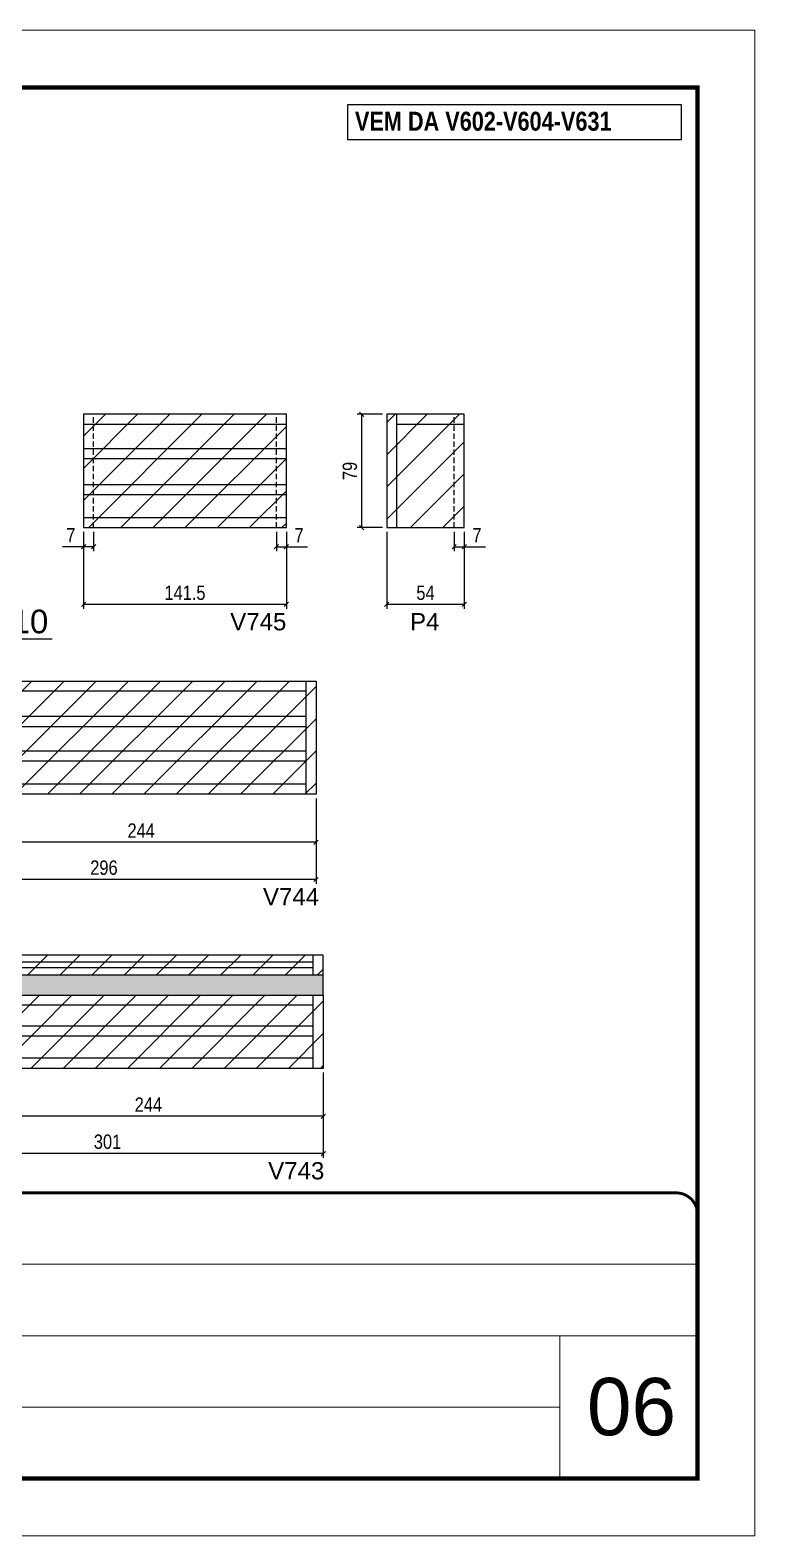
# Model space of a CAD drawing. Extents: x 3309 to 9563, y -2522 to 14608.
# Drawn here: x 5887 to 6393, y 12409 to 13459 of the extents above; entities that cross this region are included whole.
import ezdxf

# ---------------------------------------------------------------- set-up
doc = ezdxf.new("R2010")
doc.units = 0
doc.header["$PDMODE"] = 35
doc.header["$PDSIZE"] = -10
for name, pattern in [('CONTINUO', [0]), ('DASHED', [0.75, 0.5, -0.25]), ('HIDDEN', [0.375, 0.25, -0.125])]:
    doc.linetypes.add(name, pattern=pattern)
for name, color, linetype in [('5', 5, 'Continuous'), ('COTA', 241, 'Continuous'), ('NOMENCLATURA', 7, 'Continuous'), ('Painéis', 200, 'Continuous'), ('SARR_2.2x7', 40, 'Continuous'), ('SARR_EDITAR', 141, 'Continuous')]:
    doc.layers.add(name, color=color, linetype=linetype)
for name, color, linetype, lineweight in [('CARIMBO', 255, 'Continuous', 9), ('Folhas', 255, 'Continuous', 9), ('Hachura', 251, 'Continuous', 9), ('SARRAFO DE PRESSAO', 251, 'DASHED', 9)]:
    doc.layers.add(name, color=color, linetype=linetype, lineweight=lineweight)
doc.styles.add('ARIAL', font='arial.ttf')
doc.styles.add('COTA TECNICA', font='techl___.ttf', dxfattribs={"height": 10})
doc.styles.get("Standard").update_dxf_attribs({"font": 'arial.ttf'})
doc.styles.add('TECNICA', font='techb___.ttf', dxfattribs={"height": 10})
doc.dimstyles.new('PAINEL', dxfattribs={"dimtxt": 10, "dimasz": 3, "dimexe": 3, "dimexo": 3, "dimgap": 3, "dimtad": 1, "dimdec": 1, "dimzin": 12, "dimdsep": 46, "dimtxsty": 'COTA TECNICA', "dimblk1": 'OBLIQUE', "dimblk2": 'OBLIQUE', "dimsah": 1, "dimcen": 0.9, "dimclrd": 4, "dimclre": 4, "dimclrt": 240, "dimadec": 1, "dimazin": 3, "dimtfac": 1, "dimtdec": 1, "dimtmove": 0, "dimatfit": 3, "dimfxl": 1, "dimtolj": 1, "dimtzin": 12, "dimarcsym": 0})

# ---------------------------------------------------------------- blocks, each defined once
blk = doc.blocks.new('9999999999')
at = {"color": 30, "linetype": 'CONTINUO'}
for p, q in [((98564.6, 34379.6), (99584, 34379.6)), ((98564.6, 34329.8), (99488, 34329.8)), ((99584, 34329.8), (99488, 34329.8)), ((99488, 34329.8), (99488, 34230.2)), ((98564.6, 34280), (99488, 34280))]:
    blk.add_line(p, q, dxfattribs=at)
at = {"color": 30, "linetype": 'CONTINUO', "const_width": 2}
blk.add_lwpolyline([(99584, 34230.2), (99584, 34414.4, 0.414214), (99569, 34429.4), (98229, 34429.4, 0.414214), (98214, 34414.4), (98214, 34245.2, 0.414214), (98229, 34230.2), (99584, 34230.2)], format="xyb", dxfattribs=at)
at = {"layer": 'Folhas'}
blk.add_lwpolyline([(98139, 34190.2), (99624, 34190.2), (99624, 35240.2), (98139, 35240.2)], close=True, dxfattribs=at)
at = {"layer": 'Folhas', "color": 30, "const_width": 3}
blk.add_lwpolyline([(98214, 34230.2), (99584, 34230.2), (99584, 35200.2), (98214, 35200.2)], close=True, dxfattribs=at)
blk = doc.blocks.new('_Oblique')
at = {"color": 0, "linetype": 'ByBlock', "lineweight": -2}
blk.add_line((-0.5, -0.5), (0.5, 0.5), dxfattribs=at)
blk = doc.blocks.new('*D57')
at = {"layer": 'COTA', "color": 4, "lineweight": -2, "transparency": 16777216}
for p, q in [((5924.6, 13109.4), (5924.6, 13055.8)), ((6066.1, 13109.4), (6066.1, 13055.8)), ((6066.1, 13058.8), (5924.6, 13058.8))]:
    blk.add_line(p, q, dxfattribs=at)
at = {"layer": 'Defpoints', "color": 0, "transparency": 16777216}
for p in [(5924.6, 13112.4), (6066.1, 13112.4), (5924.6, 13058.8)]:
    blk.add_point(p, dxfattribs=at)
at = {"layer": 'COTA', "color": 4, "lineweight": -2, "transparency": 16777216, "xscale": 3, "yscale": 3, "zscale": 3, "rotation": 180}
blk.add_blockref('_Oblique', (5924.6, 13058.8), dxfattribs=at)
at = {"layer": 'COTA', "color": 4, "lineweight": -2, "transparency": 16777216, "xscale": 3, "yscale": 3, "zscale": 3}
blk.add_blockref('_Oblique', (6066.1, 13058.8), dxfattribs=at)
at = {"layer": 'COTA', "color": 240, "transparency": 16777216, "insert": (5995.3, 13066.9), "char_height": 10, "attachment_point": 5, "style": 'COTA TECNICA'}
blk.add_mtext('\\A1;141.5', dxfattribs=at)
blk = doc.blocks.new('*D56')
at = {"layer": 'COTA', "color": 4, "lineweight": -2, "transparency": 16777216}
for p, q in [((6059.1, 13109.4), (6059.1, 13096)), ((6066.1, 13109.4), (6066.1, 13096)), ((6059.1, 13099), (6066.1, 13099)), ((6066.1, 13099), (6080.8, 13099))]:
    blk.add_line(p, q, dxfattribs=at)
at = {"layer": 'Defpoints', "color": 0, "transparency": 16777216}
for p in [(6059.1, 13112.4), (6066.1, 13112.4), (6066.1, 13099)]:
    blk.add_point(p, dxfattribs=at)
at = {"layer": 'COTA', "color": 4, "lineweight": -2, "transparency": 16777216, "xscale": 3, "yscale": 3, "zscale": 3, "rotation": 180}
blk.add_blockref('_Oblique', (6059.1, 13099), dxfattribs=at)
at = {"layer": 'COTA', "color": 4, "lineweight": -2, "transparency": 16777216, "xscale": 3, "yscale": 3, "zscale": 3}
blk.add_blockref('_Oblique', (6066.1, 13099), dxfattribs=at)
at = {"layer": 'COTA', "color": 240, "transparency": 16777216, "insert": (6074.9, 13107), "char_height": 10, "attachment_point": 5, "style": 'COTA TECNICA'}
blk.add_mtext('\\A1;7', dxfattribs=at)
blk = doc.blocks.new('*D58')
at = {"layer": 'COTA', "color": 4, "lineweight": -2, "transparency": 16777216}
for p, q in [((5924.6, 13109.4), (5924.6, 13096)), ((5931.6, 13109.4), (5931.6, 13096)), ((5924.6, 13099), (5909.8, 13099)), ((5931.6, 13099), (5924.6, 13099))]:
    blk.add_line(p, q, dxfattribs=at)
at = {"layer": 'Defpoints', "color": 0, "transparency": 16777216}
for p in [(5924.6, 13112.4), (5931.6, 13112.4), (5924.6, 13099)]:
    blk.add_point(p, dxfattribs=at)
at = {"layer": 'COTA', "color": 4, "lineweight": -2, "transparency": 16777216, "xscale": 3, "yscale": 3, "zscale": 3, "rotation": 180}
blk.add_blockref('_Oblique', (5924.6, 13099), dxfattribs=at)
at = {"layer": 'COTA', "color": 4, "lineweight": -2, "transparency": 16777216, "xscale": 3, "yscale": 3, "zscale": 3}
blk.add_blockref('_Oblique', (5931.6, 13099), dxfattribs=at)
at = {"layer": 'COTA', "color": 240, "transparency": 16777216, "insert": (5915.7, 13107), "char_height": 10, "attachment_point": 5, "style": 'COTA TECNICA'}
blk.add_mtext('\\A1;7', dxfattribs=at)
blk = doc.blocks.new('*D61')
at = {"layer": 'COTA', "color": 4, "lineweight": -2, "transparency": 16777216}
for p, q in [((6136.1, 13109.4), (6136.1, 13055.8)), ((6190.1, 13109.4), (6190.1, 13055.8)), ((6190.1, 13058.8), (6136.1, 13058.8))]:
    blk.add_line(p, q, dxfattribs=at)
at = {"layer": 'Defpoints', "color": 0, "transparency": 16777216}
for p in [(6136.1, 13112.4), (6190.1, 13112.4), (6136.1, 13058.8)]:
    blk.add_point(p, dxfattribs=at)
at = {"layer": 'COTA', "color": 4, "lineweight": -2, "transparency": 16777216, "xscale": 3, "yscale": 3, "zscale": 3, "rotation": 180}
blk.add_blockref('_Oblique', (6136.1, 13058.8), dxfattribs=at)
at = {"layer": 'COTA', "color": 4, "lineweight": -2, "transparency": 16777216, "xscale": 3, "yscale": 3, "zscale": 3}
blk.add_blockref('_Oblique', (6190.1, 13058.8), dxfattribs=at)
at = {"layer": 'COTA', "color": 240, "transparency": 16777216, "insert": (6163.1, 13066.9), "char_height": 10, "attachment_point": 5, "style": 'COTA TECNICA'}
blk.add_mtext('\\A1;54', dxfattribs=at)
blk = doc.blocks.new('*D59')
at = {"layer": 'COTA', "color": 4, "lineweight": -2, "transparency": 16777216}
for p, q in [((6133.1, 13191.4), (6115.5, 13191.4)), ((6118.5, 13191.4), (6118.5, 13112.4)), ((6133.1, 13112.4), (6115.5, 13112.4))]:
    blk.add_line(p, q, dxfattribs=at)
at = {"layer": 'Defpoints', "color": 0, "transparency": 16777216}
for p in [(6136.1, 13191.4), (6118.5, 13112.4), (6136.1, 13112.4)]:
    blk.add_point(p, dxfattribs=at)
at = {"layer": 'COTA', "color": 4, "lineweight": -2, "transparency": 16777216, "xscale": 3, "yscale": 3, "zscale": 3}
for p, rotation in [((6118.5, 13191.4), 90), ((6118.5, 13112.4), 270)]:
    blk.add_blockref('_Oblique', p, dxfattribs=dict(at, rotation=rotation))
at = {"layer": 'COTA', "color": 240, "transparency": 16777216, "insert": (6110.4, 13151.9), "char_height": 10, "attachment_point": 5, "rotation": 90, "style": 'COTA TECNICA'}
blk.add_mtext('\\A1;79', dxfattribs=at)
blk = doc.blocks.new('*D60')
at = {"layer": 'COTA', "color": 4, "lineweight": -2, "transparency": 16777216}
for p, q in [((6183.1, 13109.4), (6183.1, 13096)), ((6190.1, 13109.4), (6190.1, 13096)), ((6183.1, 13099), (6190.1, 13099)), ((6190.1, 13099), (6204.9, 13099))]:
    blk.add_line(p, q, dxfattribs=at)
at = {"layer": 'Defpoints', "color": 0, "transparency": 16777216}
for p in [(6183.1, 13112.4), (6190.1, 13112.4), (6190.1, 13099)]:
    blk.add_point(p, dxfattribs=at)
at = {"layer": 'COTA', "color": 4, "lineweight": -2, "transparency": 16777216, "xscale": 3, "yscale": 3, "zscale": 3, "rotation": 180}
blk.add_blockref('_Oblique', (6183.1, 13099), dxfattribs=at)
at = {"layer": 'COTA', "color": 4, "lineweight": -2, "transparency": 16777216, "xscale": 3, "yscale": 3, "zscale": 3}
blk.add_blockref('_Oblique', (6190.1, 13099), dxfattribs=at)
at = {"layer": 'COTA', "color": 240, "transparency": 16777216, "insert": (6199, 13107), "char_height": 10, "attachment_point": 5, "style": 'COTA TECNICA'}
blk.add_mtext('\\A1;7', dxfattribs=at)
blk = doc.blocks.new('*D152')
at = {"layer": 'COTA', "color": 4, "lineweight": -2, "transparency": 16777216}
for p, q in [((5790.8, 12923.4), (5790.8, 12864)), ((6086.8, 12923.4), (6086.8, 12864)), ((6086.8, 12867), (5790.8, 12867))]:
    blk.add_line(p, q, dxfattribs=at)
at = {"layer": 'Defpoints', "color": 0, "transparency": 16777216}
for p in [(5790.8, 12926.4), (6086.8, 12926.4), (5790.8, 12867)]:
    blk.add_point(p, dxfattribs=at)
at = {"layer": 'COTA', "color": 4, "lineweight": -2, "transparency": 16777216, "xscale": 3, "yscale": 3, "zscale": 3, "rotation": 180}
blk.add_blockref('_Oblique', (5790.8, 12867), dxfattribs=at)
at = {"layer": 'COTA', "color": 4, "lineweight": -2, "transparency": 16777216, "xscale": 3, "yscale": 3, "zscale": 3}
blk.add_blockref('_Oblique', (6086.8, 12867), dxfattribs=at)
at = {"layer": 'COTA', "color": 240, "transparency": 16777216, "insert": (5938.8, 12875.2), "char_height": 10, "attachment_point": 5, "style": 'COTA TECNICA'}
blk.add_mtext('\\A1;296', dxfattribs=at)
blk = doc.blocks.new('*D153')
at = {"layer": 'COTA', "color": 4, "lineweight": -2, "transparency": 16777216}
for p, q in [((5842.8, 12923.4), (5842.8, 12890)), ((6086.8, 12923.4), (6086.8, 12890)), ((6086.8, 12893), (5842.8, 12893))]:
    blk.add_line(p, q, dxfattribs=at)
at = {"layer": 'Defpoints', "color": 0, "transparency": 16777216}
for p in [(5842.8, 12926.4), (6086.8, 12926.4), (5842.8, 12893)]:
    blk.add_point(p, dxfattribs=at)
at = {"layer": 'COTA', "color": 4, "lineweight": -2, "transparency": 16777216, "xscale": 3, "yscale": 3, "zscale": 3, "rotation": 180}
blk.add_blockref('_Oblique', (5842.8, 12893), dxfattribs=at)
at = {"layer": 'COTA', "color": 4, "lineweight": -2, "transparency": 16777216, "xscale": 3, "yscale": 3, "zscale": 3}
blk.add_blockref('_Oblique', (6086.8, 12893), dxfattribs=at)
at = {"layer": 'COTA', "color": 240, "transparency": 16777216, "insert": (5964.8, 12901.1), "char_height": 10, "attachment_point": 5, "style": 'COTA TECNICA'}
blk.add_mtext('\\A1;244', dxfattribs=at)
blk = doc.blocks.new('*D160')
at = {"layer": 'COTA', "color": 4, "lineweight": -2, "transparency": 16777216}
for p, q in [((5790.8, 12732.3), (5790.8, 12672.9)), ((6091.8, 12732.3), (6091.8, 12672.9)), ((6091.8, 12675.9), (5790.8, 12675.9))]:
    blk.add_line(p, q, dxfattribs=at)
at = {"layer": 'Defpoints', "color": 0, "transparency": 16777216}
for p in [(5790.8, 12735.3), (6091.8, 12735.3), (5790.8, 12675.9)]:
    blk.add_point(p, dxfattribs=at)
at = {"layer": 'COTA', "color": 4, "lineweight": -2, "transparency": 16777216, "xscale": 3, "yscale": 3, "zscale": 3, "rotation": 180}
blk.add_blockref('_Oblique', (5790.8, 12675.9), dxfattribs=at)
at = {"layer": 'COTA', "color": 4, "lineweight": -2, "transparency": 16777216, "xscale": 3, "yscale": 3, "zscale": 3}
blk.add_blockref('_Oblique', (6091.8, 12675.9), dxfattribs=at)
at = {"layer": 'COTA', "color": 240, "transparency": 16777216, "insert": (5941.3, 12684.1), "char_height": 10, "attachment_point": 5, "style": 'COTA TECNICA'}
blk.add_mtext('\\A1;301', dxfattribs=at)
blk = doc.blocks.new('*D157')
at = {"layer": 'COTA', "color": 4, "lineweight": -2, "transparency": 16777216}
for p, q in [((5847.8, 12732.3), (5847.8, 12698.9)), ((6091.8, 12732.3), (6091.8, 12698.9)), ((6091.8, 12701.9), (5847.8, 12701.9))]:
    blk.add_line(p, q, dxfattribs=at)
at = {"layer": 'Defpoints', "color": 0, "transparency": 16777216}
for p in [(5847.8, 12735.3), (6091.8, 12735.3), (5847.8, 12701.9)]:
    blk.add_point(p, dxfattribs=at)
at = {"layer": 'COTA', "color": 4, "lineweight": -2, "transparency": 16777216, "xscale": 3, "yscale": 3, "zscale": 3, "rotation": 180}
blk.add_blockref('_Oblique', (5847.8, 12701.9), dxfattribs=at)
at = {"layer": 'COTA', "color": 4, "lineweight": -2, "transparency": 16777216, "xscale": 3, "yscale": 3, "zscale": 3}
blk.add_blockref('_Oblique', (6091.8, 12701.9), dxfattribs=at)
at = {"layer": 'COTA', "color": 240, "transparency": 16777216, "insert": (5969.8, 12710), "char_height": 10, "attachment_point": 5, "style": 'COTA TECNICA'}
blk.add_mtext('\\A1;244', dxfattribs=at)

msp = doc.modelspace()

# ---------------------------------------------------------------- hatches: boundary and pattern name
at = {"layer": 'COTA'}
h = msp.add_hatch(dxfattribs=at)
h.set_pattern_fill('AR-CONC', color=256, scale=0.03)
h.set_pattern_definition([(50, (386.6687, -88.363), (5.46554, -0.4781726), [0.5715, -6.2865]), (355, (386.6687, -88.363), (-1.0573026, 5.7317054), [0.4572, -5.0292175]), (100.451445, (387.124, -88.403), (4.4082374, 5.2535326), [0.4857003, -5.3427073]), (46.1842, (386.669, -86.839), (8.1323712, -1.2612698), [0.85725, -9.42975]), (96.63556, (387.346, -86.944), (7.122124, 7.4227837), [0.7285507, -8.014068]), (351.18415, (386.669, -86.839), (7.122124, 7.4227837), [0.685799, -7.543792]), (21, (387.4307, -87.22), (4.5484317, -3.067956), [0.5715, -6.2865]), (326, (387.4307, -87.22), (1.8540609, 5.525639), [0.4572, -5.0292]), (71.451445, (387.8097, -87.476), (6.4024926, 2.457683), [0.4857003, -5.3426981]), (37.5, (386.6687, -88.3632), (0.0926581, 2.53665117), [0, -4.96824, 0, -5.1054, 0, -5.04825]), (7.5, (386.6687, -88.3632), (2.0045899, 3.00541724), [0, -2.91084, 0, -4.85394, 0, -1.92405]), (327.5, (384.9694, -88.3632), (4.06771786, -0.17186232), [0, -1.905, 0, -5.9436, 0, -7.8867]), (317.5, (384.2074, -88.363), (4.4438754, 0.7627947), [0, -2.4765, 0, -3.94716, 0, -5.6007])])
h.paths.add_polyline_path([(6091.79, 12786.3), (6091.79, 12800.3), (5790.79, 12800.3), (5790.79, 12786.3)])
at = {"layer": 'Hachura', "linetype": 'ByBlock'}
h = msp.add_hatch(dxfattribs=at)
h.set_pattern_fill('ANSI31', color=256, scale=5)
h.paths.add_polyline_path([(5514.95, 13191.4), (5384.95, 13191.4), (5384.95, 13112.4), (5514.95, 13112.4)])
h.paths.add_polyline_path([(5716.31, 13191.4), (5594.31, 13191.4), (5594.31, 13112.4), (5716.31, 13112.4)])
h.paths.add_polyline_path([(5840.31, 13191.4), (5716.31, 13191.4), (5716.31, 13112.4), (5840.31, 13112.4)])
h.paths.add_polyline_path([(6066.08, 13191.4), (5924.58, 13191.4), (5924.58, 13112.4), (6066.08, 13112.4)])
h.paths.add_polyline_path([(6190.14, 13191.4), (6136.14, 13191.4), (6136.14, 13112.4), (6190.14, 13112.4)])
h = msp.add_hatch(dxfattribs=at)
h.set_pattern_fill('ANSI31', color=256, scale=5)
h.paths.add_polyline_path([(5628.95, 13005.4), (5384.95, 13005.4), (5384.95, 12991.4), (5628.95, 12991.4)])
h.paths.add_polyline_path([(5628.95, 12977.4), (5384.95, 12977.4), (5384.95, 12926.4), (5628.95, 12926.4)])
h.paths.add_polyline_path([(5685.95, 12977.4), (5628.95, 12977.4), (5628.95, 12926.4), (5685.95, 12926.4)])
h.paths.add_polyline_path([(5685.95, 13005.4), (5628.95, 13005.4), (5628.95, 12991.4), (5685.95, 12991.4)])
h.paths.add_polyline_path([(5842.79, 13005.4), (5790.79, 13005.4), (5790.79, 12926.4), (5842.79, 12926.4)])
h.paths.add_polyline_path([(6086.79, 13005.4), (5842.79, 13005.4), (5842.79, 12926.4), (6086.79, 12926.4)])
h.paths.add_polyline_path([(6091.79, 12814.3), (5847.79, 12814.3), (5847.79, 12800.3), (6091.79, 12800.3)])
h.paths.add_polyline_path([(5847.79, 12814.3), (5790.79, 12814.3), (5790.79, 12800.3), (5847.79, 12800.3)])
h.paths.add_polyline_path([(5680.95, 12814.3), (5628.95, 12814.3), (5628.95, 12735.3), (5680.95, 12735.3)])
h.paths.add_polyline_path([(5628.95, 12814.3), (5384.95, 12814.3), (5384.95, 12735.3), (5628.95, 12735.3)])
h.paths.add_polyline_path([(5847.79, 12786.3), (5790.79, 12786.3), (5790.79, 12735.3), (5847.79, 12735.3)])
h.paths.add_polyline_path([(6091.79, 12786.3), (5847.79, 12786.3), (5847.79, 12735.3), (6091.79, 12735.3)])

# ---------------------------------------------------------------- linework, layer by layer
at = {"layer": 'COTA'}
msp.add_line((6091.79, 12786.3), (6091.79, 12800.3), dxfattribs=at)
at = {"layer": 'NOMENCLATURA', "linetype": 'Continuous'}
msp.add_line((5902.63, 13034.47), (5850.22, 13034.47), dxfattribs=at)
at = {"layer": 'NOMENCLATURA'}
msp.add_lwpolyline([(6108.88, 13407.46), (6341.55, 13407.46), (6341.55, 13382.89), (6108.88, 13382.89)], close=True, dxfattribs=at)
at = {"layer": 'Painéis', "linetype": 'ByBlock'}
for p, q in [((6066.08, 13191.4), (5924.58, 13191.4)), ((5924.58, 13191.4), (5924.58, 13112.4)), ((6066.08, 13112.4), (6066.08, 13191.4)), ((6190.14, 13191.4), (6136.14, 13191.4)), ((6136.14, 13191.4), (6136.14, 13112.4)), ((6190.14, 13112.4), (6190.14, 13191.4)), ((5924.58, 13112.4), (6066.08, 13112.4)), ((6136.14, 13112.4), (6190.14, 13112.4)), ((5790.79, 13005.4), (6086.79, 13005.4)), ((6086.79, 13005.4), (6086.79, 12926.4)), ((6086.79, 12926.4), (5790.79, 12926.4)), ((6091.79, 12814.3), (5790.79, 12814.3)), ((6091.79, 12800.3), (6091.79, 12814.3)), ((6091.79, 12800.3), (5790.79, 12800.3)), ((5790.79, 12786.3), (6091.79, 12786.3)), ((6091.79, 12786.3), (6091.79, 12735.3)), ((6091.79, 12735.3), (5790.79, 12735.3))]:
    msp.add_line(p, q, dxfattribs=at)
at = {"layer": 'SARR_2.2x7', "linetype": 'HIDDEN', "ltscale": 15}
for p, q in [((5931.58, 13112.4), (5931.58, 13191.4)), ((6059.08, 13112.4), (6059.08, 13191.4)), ((6183.14, 13112.4), (6183.14, 13191.4))]:
    msp.add_line(p, q, dxfattribs=at)
at = {"layer": 'SARR_2.2x7', "linetype": 'Continuous'}
for p, q in [((6143.14, 13112.4), (6143.14, 13191.4)), ((5924.58, 13184.4), (6066.08, 13184.4)), ((6143.14, 13184.4), (6190.14, 13184.4)), ((5924.58, 13167.65), (6066.08, 13167.65)), ((5924.58, 13160.65), (6066.08, 13160.65)), ((5924.58, 13142.39), (6066.08, 13142.39)), ((5924.58, 13135.39), (6066.08, 13135.39)), ((5924.58, 13119.4), (6066.08, 13119.4)), ((6079.79, 12926.4), (6079.79, 13005.4)), ((6079.79, 12998.4), (5790.79, 12998.4)), ((6079.79, 12980.55), (5790.79, 12980.55)), ((6079.79, 12973.55), (5790.79, 12973.55)), ((6079.79, 12956.55), (5790.79, 12956.55)), ((6079.79, 12949.55), (5790.79, 12949.55)), ((6079.79, 12933.4), (5790.79, 12933.4)), ((6084.79, 12800.3), (6084.79, 12814.3)), ((6084.79, 12779.3), (5847.79, 12779.3)), ((6084.79, 12735.3), (6084.79, 12786.3)), ((6084.79, 12764.74), (5847.79, 12764.74)), ((6084.79, 12757.74), (5847.79, 12757.74)), ((6084.79, 12742.3), (5847.79, 12742.3))]:
    msp.add_line(p, q, dxfattribs=at)
at = {"layer": 'SARR_EDITAR', "linetype": 'Continuous'}
for p, q in [((6084.79, 12809.3), (5847.79, 12809.3)), ((6084.79, 12805.3), (5847.79, 12805.3))]:
    msp.add_line(p, q, dxfattribs=at)

# ---------------------------------------------------------------- block references
at = {"layer": 'SARRAFO DE PRESSAO', "color": 6, "linetype": 'ByBlock'}
msp.add_blockref('9999999999', (-93231.11, -21780.92), dxfattribs=at)

# ---------------------------------------------------------------- texts
at = {"layer": '5', "linetype": 'Continuous'}
for s, rotation, p in [('V745', 359.99996, (6026.91, 13040.76)), ('P4', 359.99996, (6152.35, 13040.76)), ('V744', 359.99996, (6049.74, 12849.01)), ('V743', 0.00004, (6053.39, 12657.9))]:
    msp.add_text(s, height=12, rotation=rotation, dxfattribs=at).set_placement(p)
at = {"layer": 'CARIMBO', "style": 'ARIAL'}
msp.add_text('06', height=40, dxfattribs=at).set_placement((6275.73, 12479.43))
at = {"layer": 'NOMENCLATURA', "style": 'TECNICA'}
msp.add_text('VEM DA V602-V604-V631', height=13.2, dxfattribs=at).set_placement((6113.89, 13389.16))
at = {"layer": 'NOMENCLATURA', "linetype": 'Continuous'}
msp.add_text('M10', height=16.5, dxfattribs=at).set_placement((5855.17, 13038.67))

# ---------------------------------------------------------------- dimensions: what is measured, and where the dimension line sits
at = {"layer": 'COTA'}
for base, p1, p2, angle, picture, middle in [((6118.51, 13112.4), (6136.14, 13191.4), (6136.14, 13112.4), 90, '*D59', (6110.4, 13151.9)), ((5924.58, 13098.97), (5931.58, 13112.4), (5924.58, 13112.4), 180, '*D58', (5915.71, 13107.05)), ((5924.58, 13058.77), (6066.08, 13112.4), (5924.58, 13112.4), 180, '*D57', (5995.33, 13066.88)), ((6136.14, 13058.77), (6190.14, 13112.4), (6136.14, 13112.4), 180, '*D61', (6163.14, 13066.88)), ((5842.79, 12893.01), (6086.79, 12926.4), (5842.79, 12926.4), 180, '*D153', (5964.79, 12901.08)), ((5790.79, 12675.91), (6091.79, 12735.3), (5790.79, 12735.3), 0, '*D160', (5941.29, 12684.13)), ((5847.79, 12701.9), (6091.79, 12735.3), (5847.79, 12735.3), 180, '*D157', (5969.79, 12709.97))]:
    dim = msp.add_linear_dim(base=base, p1=p1, p2=p2, angle=angle, dimstyle='PAINEL', dxfattribs=at)
    dim.commit()
    dim.dimension.update_dxf_attribs({"geometry": picture, "text_midpoint": middle})
for base, p1, p2, picture, middle in [((6066.08, 13098.97), (6059.08, 13112.4), (6066.08, 13112.4), '*D56', (6074.94, 13107.05)), ((6190.14, 13098.97), (6183.14, 13112.4), (6190.14, 13112.4), '*D60', (6199.01, 13107.05)), ((5790.79, 12867.02), (6086.79, 12926.4), (5790.79, 12926.4), '*D152', (5938.79, 12875.15))]:
    dim = msp.add_linear_dim(base=base, p1=p1, p2=p2, dimstyle='PAINEL', dxfattribs=at)
    dim.commit()
    dim.dimension.update_dxf_attribs({"geometry": picture, "text_midpoint": middle})

doc.saveas('drawing.dxf')
